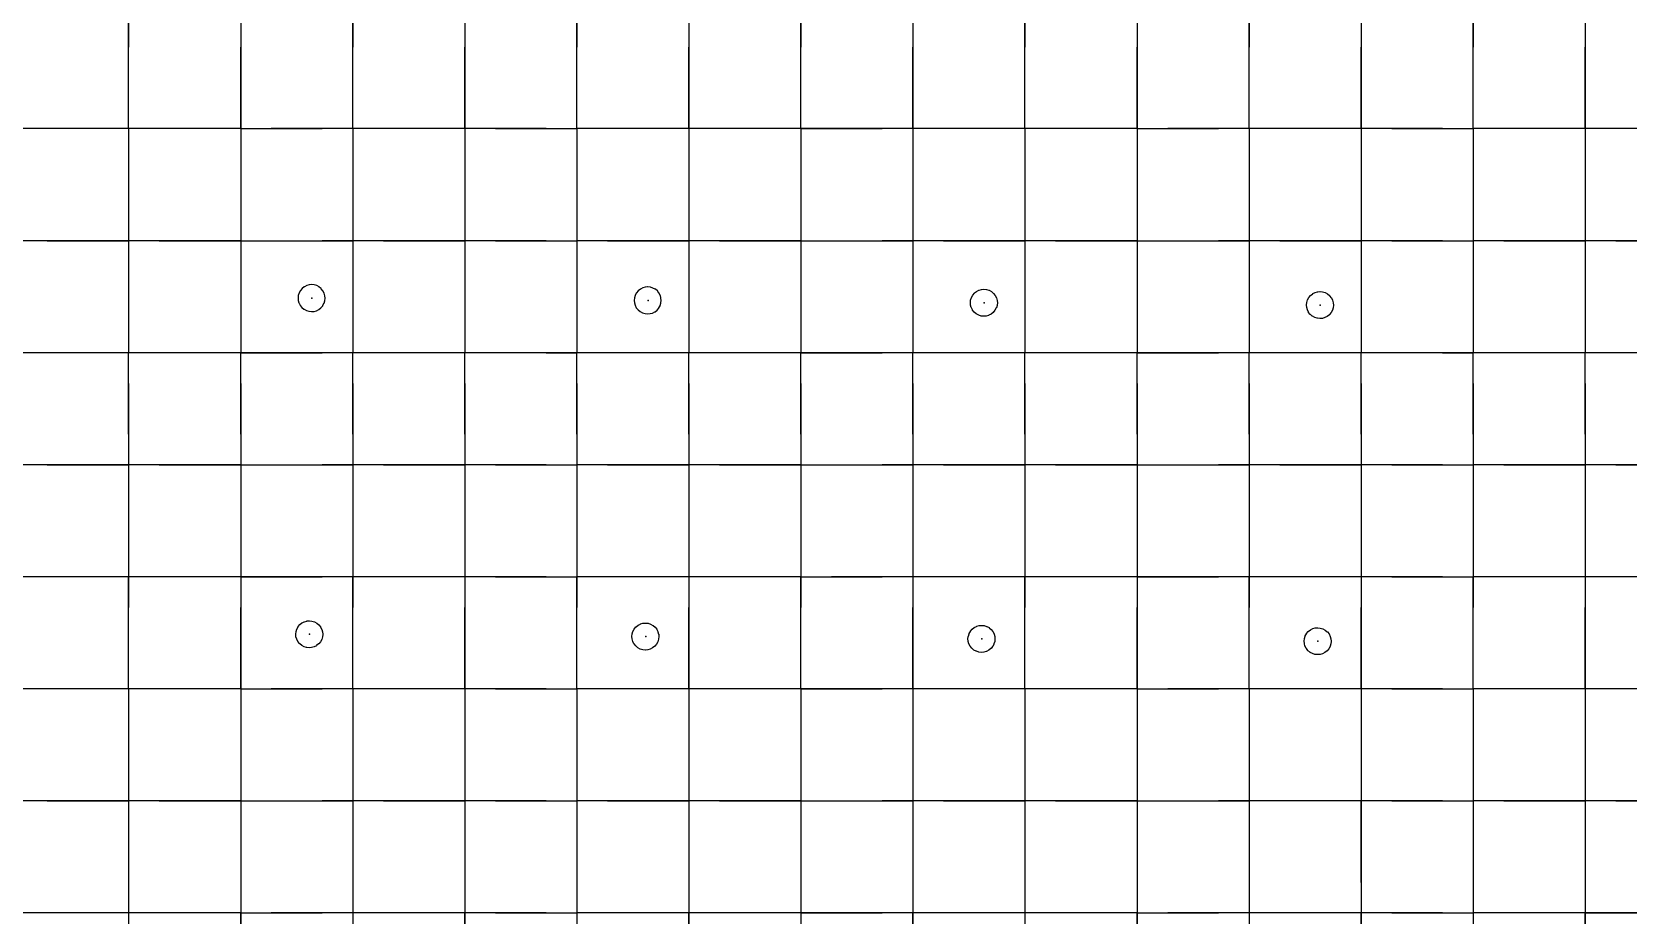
# Model space of a CAD drawing. Header units: metres. Extents: x 0 to 438, y -24 to 612.
# Drawn here: x 127.2 to 255.4, y 197.8 to 268.8 of the extents above; entities that cross this region are included whole.
import ezdxf

# ---------------------------------------------------------------- set-up
doc = ezdxf.new("R2010")
doc.units = ezdxf.units.M
doc.layers.add('LAYER_01_CUT', color=7, linetype='Continuous')
doc.layers.add('LAYER_04_GRID', color=7, linetype='Continuous')

msp = doc.modelspace()

# ---------------------------------------------------------------- linework, layer by layer
at = {"layer": 'LAYER_01_CUT'}
for points in [[(135, 263.46), (135, 270), (135, 267.54)], [(146.46, 270), (144, 270), (144, 263.46), (144, 261), (144, 254.46)], [(144, 270), (144, 267.54)], [(153, 263.46), (153, 270), (153, 267.54)], [(164.46, 270), (162, 270), (162, 263.46), (162, 261), (162, 254.46)], [(162, 270), (162, 267.54)], [(171, 263.46), (171, 270), (171, 267.54)], [(182.46, 270), (180, 270), (180, 263.46), (180, 261), (180, 254.46)], [(180, 270), (180, 267.54)], [(189, 263.46), (189, 270), (189, 267.54)], [(200.46, 270), (198, 270), (198, 263.46), (198, 261), (198, 254.46)], [(198, 270), (198, 267.54)], [(207, 263.46), (207, 270), (207, 267.54)], [(218.46, 270), (216, 270), (216, 263.46), (216, 261), (216, 254.46)], [(216, 270), (216, 267.54)], [(225, 263.46), (225, 270), (225, 267.54)], [(236.46, 270), (234, 270), (234, 263.46), (234, 261), (234, 254.46)], [(234, 270), (234, 267.54)], [(243, 263.46), (243, 270), (243, 267.54)], [(254.46, 270), (252, 270), (252, 263.46), (252, 261), (252, 254.46)], [(252, 270), (252, 267.54)], [(135, 261), (135, 267.54)], [(144, 261), (144, 267.54)], [(153, 261), (153, 267.54)], [(162, 261), (162, 267.54)], [(171, 261), (171, 267.54)], [(180, 261), (180, 267.54)], [(189, 261), (189, 267.54)], [(198, 261), (198, 267.54)], [(207, 261), (207, 267.54)], [(216, 261), (216, 267.54)], [(225, 261), (225, 267.54)], [(234, 261), (234, 267.54)], [(243, 261), (243, 267.54)], [(252, 261), (252, 267.54)], [(135, 261), (135, 263.46)], [(153, 261), (153, 263.46)], [(171, 261), (171, 263.46)], [(189, 261), (189, 263.46)], [(207, 261), (207, 263.46)], [(225, 261), (225, 263.46)], [(243, 261), (243, 263.46)], [(128.46, 261), (126, 261)], [(132.54, 261), (126, 261)], [(135, 261), (128.46, 261)], [(135, 261), (132.54, 261)], [(137.46, 261), (135, 261), (135, 254.46)], [(141.54, 261), (135, 261)], [(135, 261), (135, 258.54)], [(144, 261), (137.46, 261)], [(144, 261), (141.54, 261)], [(144, 261), (144, 258.54)], [(144, 261), (146.46, 261)], [(144, 261), (150.54, 261)], [(153, 261), (146.46, 261)], [(153, 261), (150.54, 261)], [(155.46, 261), (153, 261), (153, 254.46)], [(159.54, 261), (153, 261)], [(153, 261), (153, 258.54)], [(162, 261), (155.46, 261)], [(162, 261), (159.54, 261)], [(164.46, 261), (162, 261)], [(168.54, 261), (162, 261)], [(162, 261), (162, 258.54)], [(164.46, 261), (171, 261)], [(168.54, 261), (171, 261)], [(173.46, 261), (171, 261), (171, 254.46)], [(177.54, 261), (171, 261)], [(171, 261), (171, 258.54)], [(180, 261), (173.46, 261)], [(180, 261), (177.54, 261)], [(182.46, 261), (180, 261)], [(186.54, 261), (180, 261)], [(180, 261), (180, 258.54)], [(189, 261), (182.46, 261)], [(189, 261), (186.54, 261)], [(191.46, 261), (189, 261), (189, 254.46)], [(189, 261), (189, 258.54)], [(189, 261), (195.54, 261)], [(198, 261), (191.46, 261)], [(198, 261), (195.54, 261)], [(200.46, 261), (198, 261)], [(204.54, 261), (198, 261)], [(198, 261), (198, 258.54)], [(207, 261), (200.46, 261)], [(207, 261), (204.54, 261)], [(209.46, 261), (207, 261), (207, 254.46)], [(213.54, 261), (207, 261)], [(207, 261), (207, 258.54)], [(216, 261), (209.46, 261)], [(216, 261), (213.54, 261)], [(216, 261), (216, 258.54)], [(216, 261), (218.46, 261)], [(216, 261), (222.54, 261)], [(225, 261), (218.46, 261)], [(225, 261), (222.54, 261)], [(227.46, 261), (225, 261), (225, 254.46)], [(231.54, 261), (225, 261)], [(225, 261), (225, 258.54)], [(234, 261), (227.46, 261)], [(234, 261), (231.54, 261)], [(236.46, 261), (234, 261)], [(240.54, 261), (234, 261)], [(234, 261), (234, 258.54)], [(236.46, 261), (243, 261)], [(240.54, 261), (243, 261)], [(245.46, 261), (243, 261), (243, 254.46)], [(249.54, 261), (243, 261)], [(243, 261), (243, 258.54)], [(252, 261), (245.46, 261)], [(252, 261), (249.54, 261)], [(254.46, 261), (252, 261)], [(258.54, 261), (252, 261)], [(252, 261), (252, 258.54)], [(261, 261), (254.46, 261)], [(135, 258.54), (135, 252)], [(144, 258.54), (144, 252)], [(153, 258.54), (153, 252)], [(162, 258.54), (162, 252)], [(171, 258.54), (171, 252)], [(180, 258.54), (180, 252)], [(189, 258.54), (189, 252)], [(198, 258.54), (198, 252)], [(207, 258.54), (207, 252)], [(216, 258.54), (216, 252)], [(225, 258.54), (225, 252)], [(234, 258.54), (234, 252)], [(243, 258.54), (243, 252)], [(252, 258.54), (252, 252)], [(135, 254.46), (135, 252)], [(144, 254.46), (144, 252)], [(153, 254.46), (153, 252)], [(162, 254.46), (162, 252)], [(171, 254.46), (171, 252)], [(180, 254.46), (180, 252)], [(189, 254.46), (189, 252)], [(198, 254.46), (198, 252)], [(207, 254.46), (207, 252)], [(216, 254.46), (216, 252)], [(225, 254.46), (225, 252)], [(234, 254.46), (234, 252)], [(243, 254.46), (243, 252)], [(252, 254.46), (252, 252)], [(128.46, 252), (126, 252)], [(132.54, 252), (126, 252)], [(128.46, 252), (135, 252), (135, 245.46)], [(135, 252), (132.54, 252)], [(137.46, 252), (135, 252)], [(141.54, 252), (135, 252)], [(135, 252), (135, 249.54)], [(137.46, 252), (144, 252), (144, 245.46)], [(144, 252), (141.54, 252)], [(144, 252), (144, 249.54)], [(144, 252), (146.46, 252)], [(144, 252), (150.54, 252)], [(146.46, 252), (153, 252), (153, 245.46)], [(153, 252), (150.54, 252)], [(155.46, 252), (153, 252)], [(159.54, 252), (153, 252)], [(153, 252), (153, 249.54)], [(155.46, 252), (162, 252), (162, 245.46)], [(162, 252), (159.54, 252)], [(164.46, 252), (162, 252)], [(168.54, 252), (162, 252)], [(162, 252), (162, 249.54)], [(164.46, 252), (171, 252), (171, 245.46)], [(168.54, 252), (171, 252)], [(173.46, 252), (171, 252)], [(177.54, 252), (171, 252)], [(171, 252), (171, 249.54)], [(173.46, 252), (180, 252), (180, 245.46)], [(180, 252), (177.54, 252)], [(182.46, 252), (180, 252)], [(186.54, 252), (180, 252)], [(180, 252), (180, 249.54)], [(182.46, 252), (189, 252), (189, 245.46)], [(189, 252), (186.54, 252)], [(189, 252), (189, 249.54)], [(189, 252), (191.46, 252)], [(189, 252), (195.54, 252)], [(191.46, 252), (198, 252), (198, 245.46)], [(198, 252), (195.54, 252)], [(200.46, 252), (198, 252)], [(204.54, 252), (198, 252)], [(198, 252), (198, 249.54)], [(200.46, 252), (207, 252), (207, 245.46)], [(207, 252), (204.54, 252)], [(209.46, 252), (207, 252)], [(213.54, 252), (207, 252)], [(207, 252), (207, 249.54)], [(209.46, 252), (216, 252), (216, 245.46)], [(216, 252), (213.54, 252)], [(216, 252), (216, 249.54)], [(216, 252), (218.46, 252)], [(216, 252), (222.54, 252)], [(218.46, 252), (225, 252), (225, 245.46)], [(225, 252), (222.54, 252)], [(227.46, 252), (225, 252)], [(231.54, 252), (225, 252)], [(225, 252), (225, 249.54)], [(227.46, 252), (234, 252), (234, 245.46)], [(234, 252), (231.54, 252)], [(236.46, 252), (234, 252)], [(240.54, 252), (234, 252)], [(234, 252), (234, 249.54)], [(236.46, 252), (243, 252), (243, 245.46)], [(240.54, 252), (243, 252)], [(245.46, 252), (243, 252)], [(249.54, 252), (243, 252)], [(243, 252), (243, 249.54)], [(245.46, 252), (252, 252), (252, 245.46)], [(252, 252), (249.54, 252)], [(254.46, 252), (252, 252)], [(258.54, 252), (252, 252)], [(252, 252), (252, 249.54)], [(254.46, 252), (261, 252), (261, 245.46)], [(135, 249.54), (135, 243)], [(144, 249.54), (144, 243)], [(153, 249.54), (153, 243)], [(162, 249.54), (162, 243)], [(171, 249.54), (171, 243)], [(180, 249.54), (180, 243)], [(189, 249.54), (189, 243)], [(198, 249.54), (198, 243)], [(207, 249.54), (207, 243)], [(216, 249.54), (216, 243)], [(225, 249.54), (225, 243)], [(234, 249.54), (234, 243)], [(243, 249.54), (243, 243)], [(252, 249.54), (252, 243)], [(149.89, 246.32), (150.08, 246.38), (150.09, 246.38), (150.27, 246.47), (150.28, 246.48), (150.45, 246.61), (150.45, 246.62), (150.59, 246.78), (150.59, 246.79), (150.69, 246.97), (150.7, 246.98), (150.76, 247.17), (150.76, 247.18), (150.78, 247.38), (150.78, 247.39), (150.76, 247.58), (150.76, 247.58), (150.71, 247.78), (150.7, 247.78), (150.61, 247.97), (150.61, 247.98), (150.47, 248.14), (150.47, 248.15), (150.31, 248.28), (150.3, 248.29), (150.11, 248.39), (150.11, 248.39), (149.91, 248.45), (149.9, 248.45), (149.7, 248.47), (149.7, 248.47), (149.51, 248.46), (149.5, 248.45), (149.31, 248.4), (149.3, 248.4), (149.12, 248.3), (149.11, 248.3), (148.94, 248.17), (148.94, 248.16), (148.8, 248), (148.8, 247.99), (148.7, 247.81), (148.69, 247.8), (148.63, 247.6), (148.63, 247.6), (148.61, 247.4), (148.61, 247.39), (148.63, 247.2), (148.63, 247.19), (148.68, 247), (148.69, 246.99), (148.78, 246.81), (148.79, 246.8), (148.92, 246.64), (148.92, 246.63), (149.08, 246.49), (149.09, 246.49), (149.28, 246.39), (149.29, 246.39), (149.48, 246.33), (149.49, 246.33), (149.69, 246.31), (149.7, 246.31), (149.88, 246.32), (149.89, 246.32)], [(175.7, 247.62), (175.69, 247.61), (175.63, 247.42), (175.63, 247.41), (175.61, 247.21), (175.61, 247.2), (175.63, 247.02), (175.63, 247.01), (175.68, 246.82), (175.69, 246.81), (175.78, 246.62), (175.78, 246.62), (175.92, 246.45), (175.92, 246.44), (176.08, 246.31), (176.09, 246.3), (176.28, 246.2), (176.28, 246.2), (176.48, 246.14), (176.49, 246.14), (176.69, 246.12), (176.69, 246.12), (176.88, 246.14), (176.89, 246.14), (177.08, 246.19), (177.09, 246.19), (177.27, 246.29), (177.28, 246.29), (177.45, 246.42), (177.45, 246.43), (177.59, 246.59), (177.59, 246.6), (177.69, 246.78), (177.7, 246.79), (177.76, 246.99), (177.76, 247), (177.78, 247.2), (177.78, 247.2), (177.76, 247.39), (177.76, 247.4), (177.71, 247.59), (177.7, 247.6), (177.61, 247.78), (177.6, 247.79), (177.47, 247.96), (177.47, 247.96), (177.31, 248.1), (177.3, 248.1), (177.11, 248.2), (177.11, 248.2), (176.91, 248.26), (176.9, 248.27), (176.7, 248.29), (176.69, 248.29), (176.51, 248.27), (176.5, 248.27), (176.31, 248.21), (176.3, 248.21), (176.12, 248.12), (176.11, 248.11), (175.94, 247.98), (175.94, 247.98), (175.8, 247.81), (175.8, 247.81), (175.7, 247.62)], [(202.63, 246.82), (202.63, 246.83), (202.61, 247.02), (202.61, 247.02), (202.63, 247.22), (202.63, 247.23), (202.69, 247.43), (202.69, 247.43), (202.8, 247.62), (202.8, 247.63), (202.94, 247.79), (202.94, 247.8), (203.11, 247.93), (203.11, 247.93), (203.3, 248.02), (203.31, 248.03), (203.5, 248.08), (203.51, 248.08), (203.69, 248.1), (203.7, 248.1), (203.9, 248.08), (203.91, 248.08), (204.1, 248.02), (204.11, 248.02), (204.3, 247.92), (204.3, 247.91), (204.47, 247.77), (204.47, 247.77), (204.6, 247.6), (204.61, 247.6), (204.7, 247.41), (204.71, 247.4), (204.76, 247.21), (204.76, 247.2), (204.78, 247.02), (204.78, 247.01), (204.76, 246.81), (204.76, 246.8), (204.7, 246.61), (204.69, 246.6), (204.59, 246.41), (204.59, 246.41), (204.45, 246.24), (204.45, 246.24), (204.28, 246.11), (204.27, 246.1), (204.09, 246.01), (204.08, 246), (203.89, 245.95), (203.88, 245.95), (203.69, 245.93), (203.69, 245.93), (203.49, 245.95), (203.48, 245.95), (203.28, 246.01), (203.28, 246.02), (203.09, 246.12), (203.08, 246.12), (202.92, 246.26), (202.91, 246.26), (202.78, 246.43), (202.78, 246.44), (202.69, 246.62), (202.68, 246.63), (202.63, 246.82)], [(231.27, 245.91), (231.09, 245.82), (231.08, 245.82), (230.89, 245.76), (230.88, 245.76), (230.69, 245.75), (230.69, 245.75), (230.49, 245.77), (230.48, 245.77), (230.28, 245.83), (230.27, 245.83), (230.09, 245.93), (230.08, 245.93), (229.92, 246.07), (229.91, 246.08), (229.78, 246.24), (229.78, 246.25), (229.69, 246.44), (229.68, 246.44), (229.63, 246.63), (229.63, 246.64), (229.61, 246.83), (229.61, 246.84), (229.63, 247.04), (229.63, 247.04), (229.69, 247.24), (229.69, 247.25), (229.79, 247.43), (229.8, 247.44), (229.94, 247.6), (229.94, 247.61), (230.11, 247.74), (230.11, 247.75), (230.3, 247.84), (230.31, 247.84), (230.5, 247.89), (230.51, 247.9), (230.69, 247.91), (230.7, 247.91), (230.9, 247.89), (230.91, 247.89), (231.1, 247.83), (231.11, 247.83), (231.3, 247.73), (231.3, 247.72), (231.47, 247.59), (231.47, 247.58), (231.6, 247.42), (231.61, 247.41), (231.7, 247.22), (231.71, 247.22), (231.76, 247.02), (231.76, 247.02), (231.78, 246.83), (231.78, 246.82), (231.76, 246.62), (231.76, 246.62), (231.7, 246.42), (231.69, 246.41), (231.59, 246.23), (231.59, 246.22), (231.45, 246.06), (231.45, 246.05), (231.28, 245.92), (231.27, 245.91)], [(135, 245.46), (135, 243)], [(144, 245.46), (144, 243)], [(153, 245.46), (153, 243)], [(162, 245.46), (162, 243)], [(171, 245.46), (171, 243)], [(180, 245.46), (180, 243)], [(189, 245.46), (189, 243)], [(198, 245.46), (198, 243)], [(207, 245.46), (207, 243)], [(216, 245.46), (216, 243)], [(225, 245.46), (225, 243)], [(234, 245.46), (234, 243)], [(243, 245.46), (243, 243)], [(252, 245.46), (252, 243)], [(261, 243), (254.46, 243), (252, 243), (245.46, 243), (243, 243), (236.46, 243), (234, 243), (227.46, 243), (225, 243), (218.46, 243), (216, 243), (209.46, 243), (207, 243), (200.46, 243), (198, 243), (191.46, 243), (189, 243), (182.46, 243), (180, 243), (173.46, 243), (171, 243), (164.46, 243), (162, 243), (155.46, 243), (153, 243), (146.46, 243), (144, 243), (137.46, 243), (135, 243), (128.46, 243), (126, 243)], [(132.54, 243), (126, 243)], [(135, 243), (132.54, 243)], [(141.54, 243), (135, 243)], [(135, 236.46), (135, 243)], [(135, 240.54), (135, 243)], [(144, 243), (141.54, 243)], [(144, 236.46), (144, 243)], [(144, 240.54), (144, 243)], [(144, 243), (150.54, 243)], [(153, 243), (150.54, 243)], [(159.54, 243), (153, 243)], [(153, 236.46), (153, 243)], [(153, 240.54), (153, 243)], [(162, 243), (159.54, 243)], [(168.54, 243), (162, 243)], [(162, 236.46), (162, 243)], [(162, 240.54), (162, 243)], [(168.54, 243), (171, 243)], [(177.54, 243), (171, 243)], [(171, 236.46), (171, 243)], [(171, 240.54), (171, 243)], [(180, 243), (177.54, 243)], [(186.54, 243), (180, 243)], [(180, 236.46), (180, 243)], [(180, 240.54), (180, 243)], [(189, 243), (186.54, 243)], [(189, 236.46), (189, 243)], [(189, 240.54), (189, 243)], [(189, 243), (195.54, 243)], [(198, 243), (195.54, 243)], [(204.54, 243), (198, 243)], [(198, 236.46), (198, 243)], [(198, 240.54), (198, 243)], [(207, 243), (204.54, 243)], [(213.54, 243), (207, 243)], [(207, 236.46), (207, 243)], [(207, 240.54), (207, 243)], [(216, 243), (213.54, 243)], [(216, 236.46), (216, 243)], [(216, 240.54), (216, 243)], [(216, 243), (222.54, 243)], [(225, 243), (222.54, 243)], [(231.54, 243), (225, 243)], [(225, 236.46), (225, 243)], [(225, 240.54), (225, 243)], [(234, 243), (231.54, 243)], [(240.54, 243), (234, 243)], [(234, 236.46), (234, 243)], [(234, 240.54), (234, 243)], [(240.54, 243), (243, 243)], [(249.54, 243), (243, 243)], [(243, 236.46), (243, 243)], [(243, 240.54), (243, 243)], [(252, 243), (249.54, 243)], [(258.54, 243), (252, 243)], [(252, 236.46), (252, 243)], [(252, 240.54), (252, 243)], [(135, 240.54), (135, 234)], [(144, 240.54), (144, 234)], [(153, 240.54), (153, 234)], [(162, 240.54), (162, 234)], [(171, 240.54), (171, 234)], [(180, 240.54), (180, 234)], [(189, 240.54), (189, 234)], [(198, 240.54), (198, 234)], [(207, 240.54), (207, 234)], [(216, 240.54), (216, 234)], [(225, 240.54), (225, 234)], [(234, 240.54), (234, 234)], [(243, 240.54), (243, 234)], [(252, 240.54), (252, 234)], [(135, 236.46), (135, 234)], [(144, 236.46), (144, 234)], [(153, 236.46), (153, 234)], [(162, 236.46), (162, 234)], [(171, 236.46), (171, 234)], [(180, 236.46), (180, 234)], [(189, 236.46), (189, 234)], [(198, 236.46), (198, 234)], [(207, 236.46), (207, 234)], [(216, 236.46), (216, 234)], [(225, 236.46), (225, 234)], [(234, 236.46), (234, 234)], [(243, 236.46), (243, 234)], [(252, 236.46), (252, 234)], [(128.46, 234), (126, 234)], [(132.54, 234), (126, 234)], [(128.46, 234), (135, 234), (135, 227.46)], [(135, 234), (132.54, 234)], [(137.46, 234), (135, 234)], [(141.54, 234), (135, 234)], [(135, 234), (135, 231.54)], [(137.46, 234), (144, 234), (144, 227.46)], [(144, 234), (141.54, 234)], [(144, 234), (144, 231.54)], [(144, 234), (146.46, 234)], [(144, 234), (150.54, 234)], [(146.46, 234), (153, 234), (153, 227.46)], [(153, 234), (150.54, 234)], [(155.46, 234), (153, 234)], [(159.54, 234), (153, 234)], [(153, 234), (153, 231.54)], [(155.46, 234), (162, 234), (162, 227.46)], [(162, 234), (159.54, 234)], [(164.46, 234), (162, 234)], [(168.54, 234), (162, 234)], [(162, 234), (162, 231.54)], [(164.46, 234), (171, 234), (171, 227.46)], [(168.54, 234), (171, 234)], [(173.46, 234), (171, 234)], [(177.54, 234), (171, 234)], [(171, 234), (171, 231.54)], [(173.46, 234), (180, 234), (180, 227.46)], [(180, 234), (177.54, 234)], [(182.46, 234), (180, 234)], [(186.54, 234), (180, 234)], [(180, 234), (180, 231.54)], [(182.46, 234), (189, 234), (189, 227.46)], [(189, 234), (186.54, 234)], [(189, 234), (189, 231.54)], [(189, 234), (191.46, 234)], [(189, 234), (195.54, 234)], [(191.46, 234), (198, 234), (198, 227.46)], [(198, 234), (195.54, 234)], [(200.46, 234), (198, 234)], [(204.54, 234), (198, 234)], [(198, 234), (198, 231.54)], [(200.46, 234), (207, 234), (207, 227.46)], [(207, 234), (204.54, 234)], [(209.46, 234), (207, 234)], [(213.54, 234), (207, 234)], [(207, 234), (207, 231.54)], [(209.46, 234), (216, 234), (216, 227.46)], [(216, 234), (213.54, 234)], [(216, 234), (216, 231.54)], [(216, 234), (218.46, 234)], [(216, 234), (222.54, 234)], [(218.46, 234), (225, 234), (225, 227.46)], [(225, 234), (222.54, 234)], [(227.46, 234), (225, 234)], [(231.54, 234), (225, 234)], [(225, 234), (225, 231.54)], [(227.46, 234), (234, 234), (234, 227.46)], [(234, 234), (231.54, 234)], [(236.46, 234), (234, 234)], [(240.54, 234), (234, 234)], [(234, 234), (234, 231.54)], [(236.46, 234), (243, 234), (243, 227.46)], [(240.54, 234), (243, 234)], [(245.46, 234), (243, 234)], [(249.54, 234), (243, 234)], [(243, 234), (243, 231.54)], [(245.46, 234), (252, 234), (252, 227.46)], [(252, 234), (249.54, 234)], [(254.46, 234), (252, 234)], [(258.54, 234), (252, 234)], [(252, 234), (252, 231.54)], [(254.46, 234), (261, 234), (261, 227.46)], [(135, 231.54), (135, 225)], [(144, 231.54), (144, 225)], [(153, 231.54), (153, 225)], [(162, 231.54), (162, 225)], [(171, 231.54), (171, 225)], [(180, 231.54), (180, 225)], [(189, 231.54), (189, 225)], [(198, 231.54), (198, 225)], [(207, 231.54), (207, 225)], [(216, 231.54), (216, 225)], [(225, 231.54), (225, 225)], [(234, 231.54), (234, 225)], [(243, 231.54), (243, 225)], [(252, 231.54), (252, 225)], [(135, 227.46), (135, 225)], [(144, 227.46), (144, 225)], [(153, 227.46), (153, 225)], [(162, 227.46), (162, 225)], [(171, 227.46), (171, 225)], [(180, 227.46), (180, 225)], [(189, 227.46), (189, 225)], [(198, 227.46), (198, 225)], [(207, 227.46), (207, 225)], [(216, 227.46), (216, 225)], [(225, 227.46), (225, 225)], [(234, 227.46), (234, 225)], [(243, 227.46), (243, 225)], [(252, 227.46), (252, 225)], [(128.46, 225), (126, 225), (126, 218.46), (126, 216), (126, 209.46)], [(132.54, 225), (126, 225)], [(135, 225), (128.46, 225)], [(135, 225), (132.54, 225)], [(135, 218.46), (135, 225), (135, 222.54)], [(137.46, 225), (135, 225)], [(141.54, 225), (135, 225)], [(144, 225), (137.46, 225)], [(144, 225), (141.54, 225)], [(146.46, 225), (144, 225), (144, 218.46), (144, 216), (144, 209.46)], [(144, 225), (144, 222.54)], [(144, 225), (150.54, 225)], [(153, 225), (146.46, 225)], [(153, 225), (150.54, 225)], [(153, 218.46), (153, 225), (153, 222.54)], [(155.46, 225), (153, 225)], [(159.54, 225), (153, 225)], [(162, 225), (155.46, 225)], [(162, 225), (159.54, 225)], [(164.46, 225), (162, 225), (162, 218.46), (162, 216), (162, 209.46)], [(168.54, 225), (162, 225)], [(162, 225), (162, 222.54)], [(164.46, 225), (171, 225)], [(168.54, 225), (171, 225)], [(171, 218.46), (171, 225), (171, 222.54)], [(173.46, 225), (171, 225)], [(177.54, 225), (171, 225)], [(180, 225), (173.46, 225)], [(180, 225), (177.54, 225)], [(182.46, 225), (180, 225), (180, 218.46), (180, 216), (180, 209.46)], [(186.54, 225), (180, 225)], [(180, 225), (180, 222.54)], [(189, 225), (182.46, 225)], [(189, 225), (186.54, 225)], [(189, 218.46), (189, 225), (189, 222.54)], [(189, 225), (191.46, 225)], [(189, 225), (195.54, 225)], [(198, 225), (191.46, 225)], [(198, 225), (195.54, 225)], [(200.46, 225), (198, 225), (198, 218.46), (198, 216), (198, 209.46)], [(204.54, 225), (198, 225)], [(198, 225), (198, 222.54)], [(207, 225), (200.46, 225)], [(207, 225), (204.54, 225)], [(207, 218.46), (207, 225), (207, 222.54)], [(209.46, 225), (207, 225)], [(213.54, 225), (207, 225)], [(216, 225), (209.46, 225)], [(216, 225), (213.54, 225)], [(218.46, 225), (216, 225), (216, 218.46), (216, 216), (216, 209.46)], [(216, 225), (216, 222.54)], [(216, 225), (222.54, 225)], [(225, 225), (218.46, 225)], [(225, 225), (222.54, 225)], [(225, 218.46), (225, 225), (225, 222.54)], [(227.46, 225), (225, 225)], [(231.54, 225), (225, 225)], [(234, 225), (227.46, 225)], [(234, 225), (231.54, 225)], [(236.46, 225), (234, 225), (234, 218.46), (234, 216), (234, 209.46)], [(240.54, 225), (234, 225)], [(234, 225), (234, 222.54)], [(236.46, 225), (243, 225)], [(240.54, 225), (243, 225)], [(243, 218.46), (243, 225), (243, 222.54)], [(245.46, 225), (243, 225)], [(249.54, 225), (243, 225)], [(252, 225), (245.46, 225)], [(252, 225), (249.54, 225)], [(254.46, 225), (252, 225), (252, 218.46), (252, 216), (252, 209.46)], [(258.54, 225), (252, 225)], [(252, 225), (252, 222.54)], [(261, 225), (254.46, 225)], [(135, 216), (135, 222.54)], [(144, 216), (144, 222.54)], [(153, 216), (153, 222.54)], [(162, 216), (162, 222.54)], [(171, 216), (171, 222.54)], [(180, 216), (180, 222.54)], [(189, 216), (189, 222.54)], [(198, 216), (198, 222.54)], [(207, 216), (207, 222.54)], [(216, 216), (216, 222.54)], [(225, 216), (225, 222.54)], [(234, 216), (234, 222.54)], [(243, 216), (243, 222.54)], [(252, 216), (252, 222.54)], [(150.57, 220.18), (150.57, 220.18), (150.51, 219.98), (150.51, 219.97), (150.41, 219.79), (150.4, 219.78), (150.27, 219.62), (150.26, 219.61), (150.1, 219.48), (150.09, 219.47), (149.9, 219.38), (149.9, 219.38), (149.7, 219.32), (149.7, 219.32), (149.51, 219.31), (149.5, 219.31), (149.3, 219.33), (149.29, 219.33), (149.1, 219.39), (149.09, 219.39), (148.91, 219.49), (148.9, 219.49), (148.74, 219.63), (148.73, 219.64), (148.6, 219.8), (148.59, 219.81), (148.5, 220), (148.5, 220), (148.44, 220.19), (148.44, 220.2), (148.43, 220.39), (148.43, 220.4), (148.45, 220.6), (148.45, 220.6), (148.51, 220.8), (148.51, 220.81), (148.61, 220.99), (148.61, 221), (148.75, 221.16), (148.76, 221.17), (148.92, 221.3), (148.93, 221.31), (149.11, 221.4), (149.12, 221.4), (149.31, 221.45), (149.32, 221.46), (149.51, 221.47), (149.52, 221.47), (149.71, 221.45), (149.72, 221.45), (149.92, 221.39), (149.93, 221.39), (150.11, 221.29), (150.12, 221.28), (150.28, 221.15), (150.29, 221.14), (150.42, 220.98), (150.42, 220.97), (150.52, 220.78), (150.52, 220.78), (150.57, 220.58), (150.58, 220.58), (150.59, 220.39), (150.59, 220.38), (150.57, 220.18)], [(176.93, 221.2), (177.11, 221.1), (177.12, 221.1), (177.28, 220.96), (177.29, 220.96), (177.42, 220.79), (177.42, 220.78), (177.52, 220.6), (177.52, 220.59), (177.57, 220.4), (177.58, 220.39), (177.59, 220.2), (177.59, 220.2), (177.57, 220), (177.57, 219.99), (177.51, 219.79), (177.51, 219.78), (177.41, 219.6), (177.4, 219.59), (177.27, 219.43), (177.26, 219.42), (177.09, 219.29), (177.09, 219.29), (176.9, 219.2), (176.89, 219.19), (176.7, 219.14), (176.7, 219.14), (176.51, 219.12), (176.5, 219.12), (176.3, 219.14), (176.29, 219.14), (176.1, 219.2), (176.09, 219.2), (175.91, 219.3), (175.9, 219.31), (175.74, 219.45), (175.73, 219.45), (175.6, 219.62), (175.59, 219.62), (175.5, 219.81), (175.5, 219.82), (175.44, 220.01), (175.44, 220.02), (175.43, 220.2), (175.43, 220.21), (175.45, 220.41), (175.45, 220.42), (175.51, 220.61), (175.51, 220.62), (175.61, 220.81), (175.61, 220.81), (175.75, 220.98), (175.76, 220.98), (175.92, 221.11), (175.93, 221.12), (176.11, 221.21), (176.12, 221.22), (176.31, 221.27), (176.32, 221.27), (176.51, 221.29), (176.52, 221.29), (176.71, 221.27), (176.72, 221.27), (176.92, 221.21), (176.93, 221.2)], [(203.12, 221.03), (203.31, 221.08), (203.32, 221.08), (203.51, 221.1), (203.51, 221.1), (203.71, 221.08), (203.72, 221.08), (203.92, 221.02), (203.93, 221.02), (204.11, 220.92), (204.12, 220.91), (204.28, 220.78), (204.29, 220.77), (204.42, 220.6), (204.42, 220.6), (204.52, 220.41), (204.52, 220.4), (204.57, 220.21), (204.57, 220.2), (204.59, 220.02), (204.59, 220.01), (204.57, 219.81), (204.57, 219.8), (204.51, 219.61), (204.51, 219.6), (204.41, 219.41), (204.4, 219.41), (204.27, 219.24), (204.26, 219.24), (204.09, 219.11), (204.09, 219.1), (203.9, 219.01), (203.89, 219), (203.7, 218.95), (203.69, 218.95), (203.51, 218.93), (203.5, 218.93), (203.3, 218.95), (203.29, 218.95), (203.1, 219.02), (203.09, 219.02), (202.9, 219.12), (202.9, 219.12), (202.73, 219.26), (202.73, 219.26), (202.6, 219.43), (202.59, 219.44), (202.5, 219.62), (202.5, 219.63), (202.44, 219.82), (202.44, 219.83), (202.42, 220.02), (202.42, 220.02), (202.44, 220.22), (202.45, 220.23), (202.51, 220.43), (202.51, 220.44), (202.61, 220.62), (202.61, 220.63), (202.75, 220.79), (202.75, 220.8), (202.92, 220.93), (202.93, 220.93), (203.11, 221.02), (203.12, 221.03)], [(231.09, 218.92), (230.9, 218.82), (230.89, 218.82), (230.7, 218.77), (230.69, 218.76), (230.51, 218.75), (230.5, 218.75), (230.3, 218.77), (230.29, 218.77), (230.1, 218.83), (230.09, 218.83), (229.9, 218.93), (229.9, 218.94), (229.73, 219.07), (229.73, 219.08), (229.6, 219.24), (229.59, 219.25), (229.5, 219.44), (229.49, 219.44), (229.44, 219.64), (229.44, 219.64), (229.42, 219.83), (229.42, 219.84), (229.44, 220.04), (229.44, 220.04), (229.5, 220.24), (229.51, 220.25), (229.61, 220.43), (229.61, 220.44), (229.75, 220.6), (229.75, 220.61), (229.92, 220.74), (229.93, 220.75), (230.11, 220.84), (230.12, 220.84), (230.31, 220.9), (230.32, 220.9), (230.51, 220.91), (230.51, 220.91), (230.71, 220.89), (230.72, 220.89), (230.92, 220.83), (230.92, 220.83), (231.11, 220.73), (231.12, 220.73), (231.28, 220.59), (231.29, 220.58), (231.42, 220.42), (231.42, 220.41), (231.51, 220.22), (231.52, 220.22), (231.57, 220.03), (231.57, 220.02), (231.59, 219.83), (231.59, 219.82), (231.57, 219.62), (231.57, 219.62), (231.51, 219.42), (231.51, 219.41), (231.41, 219.23), (231.4, 219.22), (231.26, 219.06), (231.26, 219.05), (231.09, 218.92), (231.09, 218.92)], [(135, 216), (135, 218.46)], [(153, 216), (153, 218.46)], [(171, 216), (171, 218.46)], [(189, 216), (189, 218.46)], [(207, 216), (207, 218.46)], [(225, 216), (225, 218.46)], [(243, 216), (243, 218.46)], [(128.46, 216), (126, 216)], [(132.54, 216), (126, 216)], [(135, 216), (128.46, 216)], [(135, 216), (132.54, 216)], [(137.46, 216), (135, 216), (135, 209.46)], [(141.54, 216), (135, 216)], [(135, 216), (135, 213.54)], [(144, 216), (137.46, 216)], [(144, 216), (141.54, 216)], [(144, 216), (144, 213.54)], [(144, 216), (146.46, 216)], [(144, 216), (150.54, 216)], [(153, 216), (146.46, 216)], [(153, 216), (150.54, 216)], [(155.46, 216), (153, 216), (153, 209.46)], [(159.54, 216), (153, 216)], [(153, 216), (153, 213.54)], [(162, 216), (155.46, 216)], [(162, 216), (159.54, 216)], [(164.46, 216), (162, 216)], [(168.54, 216), (162, 216)], [(162, 216), (162, 213.54)], [(164.46, 216), (171, 216)], [(168.54, 216), (171, 216)], [(173.46, 216), (171, 216), (171, 209.46)], [(177.54, 216), (171, 216)], [(171, 216), (171, 213.54)], [(180, 216), (173.46, 216)], [(180, 216), (177.54, 216)], [(182.46, 216), (180, 216)], [(186.54, 216), (180, 216)], [(180, 216), (180, 213.54)], [(189, 216), (182.46, 216)], [(189, 216), (186.54, 216)], [(191.46, 216), (189, 216), (189, 209.46)], [(189, 216), (189, 213.54)], [(189, 216), (195.54, 216)], [(198, 216), (191.46, 216)], [(198, 216), (195.54, 216)], [(200.46, 216), (198, 216)], [(204.54, 216), (198, 216)], [(198, 216), (198, 213.54)], [(207, 216), (200.46, 216)], [(207, 216), (204.54, 216)], [(209.46, 216), (207, 216), (207, 209.46)], [(213.54, 216), (207, 216)], [(207, 216), (207, 213.54)], [(216, 216), (209.46, 216)], [(216, 216), (213.54, 216)], [(216, 216), (216, 213.54)], [(216, 216), (218.46, 216)], [(216, 216), (222.54, 216)], [(225, 216), (218.46, 216)], [(225, 216), (222.54, 216)], [(227.46, 216), (225, 216), (225, 209.46)], [(231.54, 216), (225, 216)], [(225, 216), (225, 213.54)], [(234, 216), (227.46, 216)], [(234, 216), (231.54, 216)], [(236.46, 216), (234, 216)], [(240.54, 216), (234, 216)], [(234, 216), (234, 213.54)], [(236.46, 216), (243, 216)], [(240.54, 216), (243, 216)], [(245.46, 216), (243, 216), (243, 209.46)], [(249.54, 216), (243, 216)], [(243, 216), (243, 213.54)], [(252, 216), (245.46, 216)], [(252, 216), (249.54, 216)], [(254.46, 216), (252, 216)], [(258.54, 216), (252, 216)], [(252, 216), (252, 213.54)], [(261, 216), (254.46, 216)], [(135, 213.54), (135, 207)], [(144, 213.54), (144, 207)], [(153, 213.54), (153, 207)], [(162, 213.54), (162, 207)], [(171, 213.54), (171, 207)], [(180, 213.54), (180, 207)], [(189, 213.54), (189, 207)], [(198, 213.54), (198, 207)], [(207, 213.54), (207, 207)], [(216, 213.54), (216, 207)], [(225, 213.54), (225, 207)], [(234, 213.54), (234, 207)], [(243, 213.54), (243, 207)], [(252, 213.54), (252, 207)], [(135, 209.46), (135, 207)], [(144, 209.46), (144, 207)], [(153, 209.46), (153, 207)], [(162, 209.46), (162, 207)], [(171, 209.46), (171, 207)], [(180, 209.46), (180, 207)], [(189, 209.46), (189, 207)], [(198, 209.46), (198, 207)], [(207, 209.46), (207, 207)], [(216, 209.46), (216, 207)], [(225, 209.46), (225, 207)], [(234, 209.46), (234, 207)], [(243, 209.46), (243, 207)], [(252, 209.46), (252, 207)], [(128.46, 207), (126, 207)], [(132.54, 207), (126, 207)], [(128.46, 207), (135, 207), (135, 200.46)], [(135, 207), (132.54, 207)], [(137.46, 207), (135, 207)], [(141.54, 207), (135, 207)], [(135, 207), (135, 204.54)], [(137.46, 207), (144, 207), (144, 200.46)], [(144, 207), (141.54, 207)], [(144, 207), (144, 204.54)], [(144, 207), (146.46, 207)], [(144, 207), (150.54, 207)], [(146.46, 207), (153, 207), (153, 200.46)], [(153, 207), (150.54, 207)], [(155.46, 207), (153, 207)], [(159.54, 207), (153, 207)], [(153, 207), (153, 204.54)], [(155.46, 207), (162, 207), (162, 200.46)], [(162, 207), (159.54, 207)], [(164.46, 207), (162, 207)], [(168.54, 207), (162, 207)], [(162, 207), (162, 204.54)], [(164.46, 207), (171, 207), (171, 200.46)], [(168.54, 207), (171, 207)], [(173.46, 207), (171, 207)], [(177.54, 207), (171, 207)], [(171, 207), (171, 204.54)], [(173.46, 207), (180, 207), (180, 200.46)], [(180, 207), (177.54, 207)], [(182.46, 207), (180, 207)], [(186.54, 207), (180, 207)], [(180, 207), (180, 204.54)], [(182.46, 207), (189, 207), (189, 200.46)], [(189, 207), (186.54, 207)], [(189, 207), (189, 204.54)], [(189, 207), (191.46, 207)], [(189, 207), (195.54, 207)], [(191.46, 207), (198, 207), (198, 200.46)], [(198, 207), (195.54, 207)], [(200.46, 207), (198, 207)], [(204.54, 207), (198, 207)], [(198, 207), (198, 204.54)], [(200.46, 207), (207, 207), (207, 200.46)], [(207, 207), (204.54, 207)], [(209.46, 207), (207, 207)], [(213.54, 207), (207, 207)], [(207, 207), (207, 204.54)], [(209.46, 207), (216, 207), (216, 200.46)], [(216, 207), (213.54, 207)], [(216, 207), (216, 204.54)], [(216, 207), (218.46, 207)], [(216, 207), (222.54, 207)], [(218.46, 207), (225, 207), (225, 200.46), (225, 198), (225, 191.46), (225, 189), (225, 182.46)], [(225, 207), (222.54, 207)], [(227.46, 207), (225, 207)], [(231.54, 207), (225, 207)], [(225, 207), (225, 204.54)], [(234, 207), (227.46, 207)], [(234, 207), (231.54, 207)], [(234, 200.46), (234, 207), (234, 204.54)], [(236.46, 207), (234, 207)], [(240.54, 207), (234, 207)], [(236.46, 207), (243, 207), (243, 200.46)], [(240.54, 207), (243, 207)], [(245.46, 207), (243, 207)], [(249.54, 207), (243, 207)], [(243, 207), (243, 204.54)], [(245.46, 207), (252, 207), (252, 200.46)], [(252, 207), (249.54, 207)], [(254.46, 207), (252, 207)], [(258.54, 207), (252, 207)], [(252, 207), (252, 204.54)], [(254.46, 207), (261, 207), (261, 200.46), (261, 198), (254.46, 198)], [(135, 204.54), (135, 198)], [(144, 204.54), (144, 198)], [(153, 204.54), (153, 198)], [(162, 204.54), (162, 198)], [(171, 204.54), (171, 198)], [(180, 204.54), (180, 198)], [(189, 204.54), (189, 198)], [(198, 204.54), (198, 198)], [(207, 204.54), (207, 198)], [(216, 204.54), (216, 198)], [(225, 204.54), (225, 198)], [(234, 204.54), (234, 198)], [(243, 204.54), (243, 198)], [(252, 204.54), (252, 198)], [(135, 200.46), (135, 198)], [(144, 200.46), (144, 198)], [(153, 200.46), (153, 198)], [(162, 200.46), (162, 198)], [(171, 200.46), (171, 198)], [(180, 200.46), (180, 198)], [(189, 200.46), (189, 198)], [(198, 200.46), (198, 198)], [(207, 200.46), (207, 198)], [(216, 200.46), (216, 198)], [(234, 200.46), (234, 198)], [(243, 200.46), (243, 198)], [(252, 200.46), (252, 198)], [(128.46, 198), (126, 198)], [(132.54, 198), (126, 198)], [(135, 198), (128.46, 198)], [(135, 198), (132.54, 198)], [(137.46, 198), (135, 198), (135, 191.46), (135, 189), (135, 182.46)], [(141.54, 198), (135, 198)], [(135, 198), (135, 195.54)], [(144, 198), (137.46, 198)], [(144, 198), (141.54, 198)], [(144, 191.46), (144, 198), (144, 195.54)], [(144, 198), (146.46, 198)], [(144, 198), (150.54, 198)], [(153, 198), (146.46, 198)], [(153, 198), (150.54, 198)], [(155.46, 198), (153, 198), (153, 191.46), (153, 189), (153, 182.46)], [(159.54, 198), (153, 198)], [(153, 198), (153, 195.54)], [(162, 198), (155.46, 198)], [(162, 198), (159.54, 198)], [(162, 191.46), (162, 198), (162, 195.54)], [(164.46, 198), (162, 198)], [(168.54, 198), (162, 198)], [(164.46, 198), (171, 198)], [(168.54, 198), (171, 198)], [(173.46, 198), (171, 198), (171, 191.46), (171, 189), (171, 182.46)], [(177.54, 198), (171, 198)], [(171, 198), (171, 195.54)], [(180, 198), (173.46, 198)], [(180, 198), (177.54, 198)], [(180, 191.46), (180, 198), (180, 195.54)], [(182.46, 198), (180, 198)], [(186.54, 198), (180, 198)], [(189, 198), (182.46, 198)], [(189, 198), (186.54, 198)], [(191.46, 198), (189, 198), (189, 191.46), (189, 189), (189, 182.46)], [(189, 198), (189, 195.54)], [(189, 198), (195.54, 198)], [(198, 198), (191.46, 198)], [(198, 198), (195.54, 198)], [(198, 191.46), (198, 198), (198, 195.54)], [(200.46, 198), (198, 198)], [(204.54, 198), (198, 198)], [(207, 198), (200.46, 198)], [(207, 198), (204.54, 198)], [(209.46, 198), (207, 198), (207, 191.46), (207, 189), (207, 182.46)], [(213.54, 198), (207, 198)], [(207, 198), (207, 195.54)], [(216, 198), (209.46, 198)], [(216, 198), (213.54, 198)], [(216, 191.46), (216, 198), (216, 195.54)], [(216, 198), (218.46, 198)], [(216, 198), (222.54, 198)], [(225, 198), (218.46, 198)], [(225, 198), (222.54, 198)], [(227.46, 198), (225, 198)], [(231.54, 198), (225, 198)], [(225, 198), (225, 195.54)], [(234, 198), (227.46, 198)], [(234, 198), (231.54, 198)], [(234, 191.46), (234, 198), (234, 195.54)], [(236.46, 198), (234, 198)], [(240.54, 198), (234, 198)], [(235.55, 171), (243, 171), (243.33, 171), (252, 171), (252, 171.33), (252, 180), (252, 181.55), (252, 189), (252, 196.45), (252, 198), (252, 191.46)], [(236.46, 198), (243, 198)], [(240.54, 198), (243, 198)], [(245.46, 198), (243, 198), (243, 191.46), (243, 189), (243, 182.46), (243, 180), (243, 187.45)], [(249.54, 198), (243, 198)], [(243, 198), (243, 195.54)], [(252, 198), (245.46, 198)], [(252, 198), (249.54, 198)], [(254.46, 198), (252, 198)], [(252, 198), (259.45, 198)]]:
    msp.add_lwpolyline(points, dxfattribs=at)
at = {"layer": 'LAYER_04_GRID'}
for p in [(149.72, 247.39), (176.72, 247.2), (203.72, 247.02), (230.72, 246.83), (149.54, 220.39), (176.54, 220.2), (203.53, 220.02), (230.53, 219.83)]:
    msp.add_point(p, dxfattribs=at)

doc.saveas('drawing.dxf')
